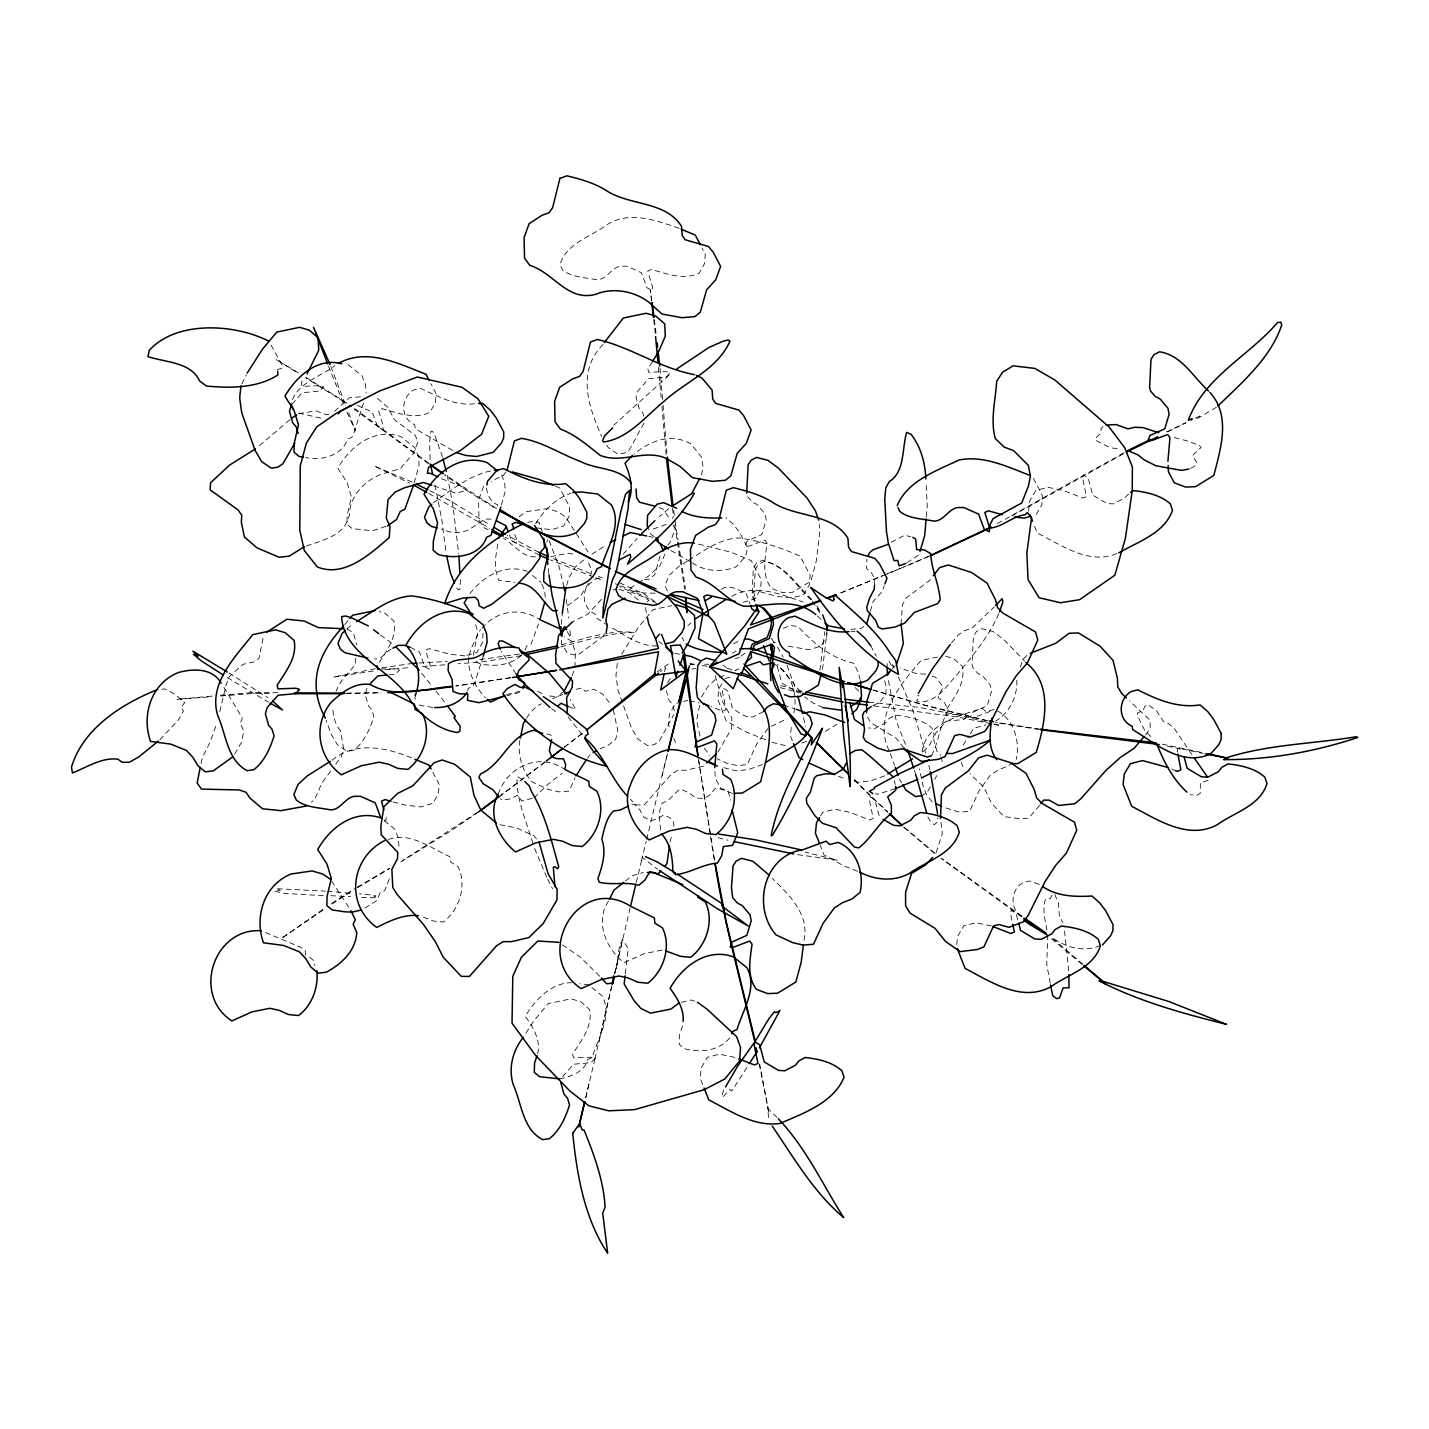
<?xml version="1.0" encoding="UTF-8"?>
<svg xmlns="http://www.w3.org/2000/svg" width="1429" height="1429" viewBox="0 0 1429 1429"><rect width="100%" height="100%" fill="white"/><g stroke="black" fill="none" stroke-linecap="round" stroke-linejoin="round"><path stroke-width="0.75" stroke-dasharray="5 3.75" d="M415.053 699.335L415.16 695.691M473.356 655.25L477.75 631.743L474.678 621.526M468.73 657.036C467.39 671.952 475.357 687.349 485.574 697.852M887.087 668.611L887.23 663.538L888.82 660.698L892.339 667.629L892.536 664.556L894.876 669.165M874.494 585.122L874.78 579.031L871.744 573.315L866.421 568.42L866.939 559.168M1177.246 752.083L1177.764 748.064L1203.057 753.369M483.109 633.226L482.555 642.586L476.982 652.356L466.961 655.357M826.962 632.565L826.748 636.316L821.175 646.087L809.136 649.677L785.271 645.747M901.056 623.991L902.521 604.592L906.254 597.858L929.547 580.549L932.065 577.298M355.785 658.162L355.267 664.699L343.103 678.882A41.423 35.046 -61.2 0 0 336.029 691.386M926.331 516.673L927.242 506.188L926.099 483.145M305.645 955.412L305.109 950.231L300.072 947.034L261.221 930.743M561.204 624.455L562.312 613.398M617.292 663.288L615.97 675.399L618.007 690.225L631.564 728.236L637.995 739.115L647.569 745.634L654.143 744.688L659.198 741.258L673.702 714.679M791.273 727.379L790.362 735.667L792.72 741.615M956.733 944.551L957.662 936.281L963.789 925.849L975.882 922.741L991.19 925.938M1028.612 511.207L1029.755 500.864L1035.882 490.433L1047.993 487.325L1063.301 490.522L1082.878 498.078L1086.433 496.56L1082.771 478.822L1083.271 474.785L1088.166 477.965L1092.721 495.095L1106.886 503.49L1113.262 503.919L1123.926 498.417L1130.482 492.344M625.33 973.685L628.242 948.534L622.633 939.532C616.078 949.749 619.829 962.878 614.327 973.721M574.905 667.361L575.369 652.017L571.761 641.389L564.205 636.602M803.938 940.461C809.957 914.614 788.933 894.768 772.321 878.353M497.667 505.991L497.81 504.937C490.611 501.972 486.717 494.416 486.557 486.896M537.661 1053.798C540.93 1040.187 533.142 1026.915 525.211 1016.358C535.143 1000.086 551.147 982.563 571.618 982.723M497.774 543.967L495.524 558.275L495.649 569.832L498.525 580.353L514.904 582.443M701.568 474.964L702.979 466.426L701.514 457.226L691.154 444.062C671.63 432.523 649.891 440.632 633.994 454.226M519.87 740.258C517.369 754.405 522.228 770.749 531.749 781.699L548.629 789.522L558.882 791.88L569.171 791.077L574.976 777.858M699.692 705.462L696.584 720.18L700.281 737.596M922.098 752.083C925.796 723.02 959.234 716.304 982.277 708.212L985.76 711.535L994.262 709.498C1013.375 716.822 1020.645 741.169 1016.18 759.531M590.588 575.994L591.802 570.403L588.248 562.204L589.23 560.793M664.61 671.737L665.485 667.682L660.269 671.809M201.078 763.55L202.346 757.709L210.42 741.401L216.547 724.021M793.792 712.892C797.989 695.316 791.666 671.612 773.661 663.86M598.805 1042.205L611.987 985.295M594.911 1058.8L611.576 986.903M614.97 972.506L630.832 905.004M614.595 973.989L622.633 939.532M585.676 1097.758L595.071 1058.407L591.267 1057.228L573.422 1057.835L572.672 1054.102C581.139 1040.616 592.981 1026.361 589.57 1009.446L580.746 1001.693L571.011 998.835L548.2 1003.605L533.857 1020.824L525.568 1033.685M585.765 1097.508L589.784 1080.663M219.762 711.553L226.318 684.205L229.39 676.489L242.948 664.36L253.951 661.913L259.006 658.233L263.311 636.816M636.298 882.39L641.8 859.418M641.496 860.705L646.14 841.502M646.658 839.377L660.591 781.752M667.414 753.744L661.359 778.609L667.647 752.922M669.969 842.11L671.773 835.09M819.889 670.29L824.765 631.672M822.515 669.415L826.855 632.779M366.949 688.331L365.235 694.476L368.396 705.837L371.915 709.945L373.916 716.59C370.022 728.897 364.038 742.58 353.588 750.368L347.015 751.315L337.458 744.795L331.01 733.917L326.08 720.162M363.377 403.067L354.356 431.897L351.873 437.274L347.354 439.364C342.281 455.797 320.739 461.156 305.484 457.459M414.124 483.056L419.108 465.193L418.501 456.494L414.785 447.688L401.013 436.649C374.737 427.378 350.016 446.187 337.869 468.248L347.14 482.788L351.445 497.078L347.193 515.137L346.961 524.229L352.141 528.551L372.29 530.784L387.473 525.943M501.4 505.044L505.259 491.147L504.651 482.466L500.954 473.642M483.288 656.018L475.357 680.883L472.874 686.259L468.355 688.349L467.605 690.6M660.055 556.113L654.786 574.708L649.338 579.156L640.746 579.852M870.315 611.237L873.03 601.609L882.175 591.552L884.229 585.836M469.248 655.214L471.356 647.909L480.394 629.564M566.581 585.318L569.171 577.191L575.512 566.795L586.337 557.828M389.277 878.978L384.705 890.66L380.185 892.75L376.47 900.824L363.913 908.737M525.265 650.141L526.604 646.087L531.141 643.997L538.483 623.919M682.544 1025.808L679.418 1035.239L679.186 1044.349L684.366 1048.672C700.585 1053.244 721.52 1050.851 731.184 1035.596M1020.377 667.057L1022.842 659.662L1026.879 655.482M483.627 486.146L478.572 500.15L479.019 520.692L484.306 527.89L490.183 530.766M571.939 675.899L574.672 669.236M292.481 399.531C299.608 382.132 320.668 376.613 334.69 365.788M546.753 542.127L547.771 539.68M664.842 554.238L660.055 565.616L648.373 576.191L637.798 583.461M998.746 613.684C986.707 641.21 966.004 664.021 946.695 686.652C939.228 695.173 929.957 703.104 917.865 701.764L916.686 700.978L919.383 696.191L917.614 695.012M643.961 423.145L629.457 449.724L624.384 453.154L617.828 454.1L608.254 447.581L606.11 443.955M241.858 384.008L246.217 375.005M621.633 654.286L638.763 626.777L653.107 609.558L671.773 605.664M588.516 583.371L580.37 596.268L566.527 606.432M723.61 1090.059L721.681 1096.74L723.056 1096.811L729.844 1089.505L731.773 1091.006L748.207 1065.498M498.274 794.06C507.742 766.212 539.537 751.815 564.973 769.534M608.522 901.181C594.553 921.616 606.2 948.874 624.009 962.717L644.104 953.661L661.913 950.106M934.655 779.43L936.835 775.554M931.476 755.709C939.103 741.365 939.96 724.539 948.07 710.124L944.658 702.836L937.996 697.227L942.818 687.688L941.247 684.33L935.459 677.15L931.494 675.953M717.876 752.208L731.702 728.433L731.844 717.894L722.895 702.371L714.804 674.363M1036.257 514.547L1041.83 504.776L1042.366 495.416L1032.399 476.393M672.327 518.423L673.541 516.369M721.895 683.669L718.841 688.867L717.697 699.228L726.307 721.038L745.759 731.827L765.944 739.847M820.639 815.78L822.675 812.315L834.768 809.189L850.094 812.404L869.654 819.942L873.226 818.424L869.546 800.687L870.065 796.65L874.959 799.829L879.514 816.959M302.287 380.9L301.287 382.597L302.019 386.33L319.882 385.723L323.668 386.902L319.614 391.153L302.18 392.725L291.177 405.175M595.071 1058.407L590.999 1062.658L573.565 1064.23L562.579 1076.68M930.35 786.879L927.135 792.202L922.08 795.631M535.696 523.711C543.699 510.367 556.31 498.274 571.064 493.112M526.694 718.126L529.945 712.821L537.465 705.64L541.395 703.854M701.478 697.03L707.998 686.42L715.518 679.257M1052.155 895.268L1050.029 898.68L1045.528 899.091C1041.884 909.862 1045.51 921.419 1047.386 932.244M963.164 745.152L969.041 735.81M970.22 733.952L973.738 728.343L985.742 724.878M603.109 344.443C576.387 371.397 588.373 406.693 601.823 436.685M379.274 662.324C387.188 650.016 397.191 636.512 393.94 621.097L385.115 613.345L379.274 611.63M652.499 361.626L647.837 368.539L648.587 372.272L666.45 371.665L670.237 372.844L666.182 377.095L648.73 378.667L637.745 391.117L636.048 397.262L639.21 408.623L642.728 412.731L644.229 417.715M667.486 682.651L670.88 677.864M505.884 471.945L503.544 475.232L491.004 481.377M234.678 754.065L241.43 742.383L243.823 731.184L240.251 723.003L242.376 718.18L223.531 686.688M587.498 758.227L589.981 754.816M768.034 728.415L756.852 743.777L747.224 764.694L736.935 765.497L726.682 763.14L717.304 758.799M330.688 771.053L321.864 783.146L314.648 799.525L311.379 802.116M335.726 764.14L341.442 756.548L343.657 748.778L340.477 730.916M1039.544 805.402L1028.737 818.067L1021.306 818.888L1003.819 816.584L991.494 803.062L984.063 787.558L970.112 773.803M1145.558 734.863L1150.291 728.665L1149.988 720.18L1129.553 700.924M1102.956 426.467L1101.009 428.843L1101.027 432.844L1095.4 438.417L1095.989 440.507L1110.262 447.849L1119.461 448.777M344.746 624.634L348.658 619.954M623.151 554.238L637.066 538.429M951.428 642.907L958.752 634.494L964.289 630.832L971.899 628.313L994.352 606.861M990.101 711.41L974.435 717.394L970.541 717.483L972.309 712.446L987.189 705.73L991.565 691.225L990.404 685.188L982.634 675.971L977.704 673.363L973.024 668.004L972.059 664.396L973.417 636.173L976.454 631.564L981.902 628.706L993.28 631.654L1003.765 639.442L1024.575 661.091M667.665 545.092L670.272 542.216L675.095 528.873L671.344 521.728M601.484 599.287L587.551 614.381L572.261 622.008M892.285 668.718L895.179 665.646M469.873 593.624C483.627 576.155 504.633 563.365 527.319 571.314M591.928 581.996C580.067 589.641 582.443 608.915 595.232 614.095L595.804 617.56L607.629 625.223M334.511 411.356L349.283 397.869L361.483 396.69M613.666 425.36L671.505 372.88M668.718 508.688L659.376 516.53M433.291 502.901C451.242 489.951 470.034 474.714 492.398 470.641M346.747 629.171L351.355 624.955M687.867 625.706L690.939 622.901M923.009 751.529L929.439 745.742L934.227 734.81L932.172 728.433C922.705 719.609 908.058 716.447 895.34 715.107L889.124 718.483L885.658 722.86L875.012 728.379L868.636 727.95M603.913 635.601L579.638 653.839L573.654 654.929L567.384 653.16L561.615 643.479L561.079 637.28M289.908 419.733L257.077 447.706M159.816 739.811L178.125 720.287L183.448 710.999L181.126 707.319L184.698 702.675L174.856 694.19L164.907 688.903L157.011 689.743M533.982 797.811L548.414 783.949L562.24 773.16M657.179 671.898L669.094 663.413M863.973 626.277L861.24 628.492L850.487 629.367M1012.911 762.157L1007.999 766.105L998.496 769.802L990.422 775.054L979.24 790.416L969.63 811.333L959.323 812.136L943.444 807.171M482.02 628.26C496.417 610.433 520.924 606.914 539.876 619.704M625.366 881.05L631.886 875.852L643.3 872.476M564.044 691.35L557.096 696.727L549.254 700.281M544.771 762.246L499.328 796.685M564.187 747.296L583.604 732.345L564.348 747.117M545.092 761.871L499.846 796.06M918.347 555.131L907.076 562.776M740.937 656.197L747.278 651.606M891.16 542.198L904.861 535.232L910.845 536.84M521.371 655.232C509.778 665.968 493.13 667.182 478.447 663.217L475.857 661.055M519.191 516.637L526.336 511.636L547.378 508.653L557.935 511.761L565.741 517.119L588.033 551.933M322.918 909.398L281.317 938.514L323.133 910.023M647.212 601.752L648.837 600.627L645.962 598.054L629.76 591.517L630.689 587.837L635.976 584.55M331.671 903.378L355.374 888.32M331.903 903.985L351.927 891.071M478.536 811.94L452.064 830.07L398.316 863.491M477.322 812.529L402.406 860.597M771.249 726.325L785.611 719.466M591.856 554.256L604.735 545.932M687.17 561.293L678.311 566.902L669.094 575.351L664.896 585.479L667.361 591.052L670.397 593.482M688.939 560.186C704.301 550.308 719.948 538.787 738.918 537.911C760.103 540.787 780.645 547.414 800.097 556.149L810.064 575.173L809.528 584.532L803.955 594.303C788.415 601.538 771.535 594.803 756.066 590.552L752.565 592.16L755.137 602.734M332.082 760.228C355.642 740.651 387.152 747.617 412.874 758.46M1216.436 407.229L1194.823 420.055M825.319 731.362L838.037 723.556M357.625 887.659L389.67 868.618M732.345 653.249L736.114 651.017M357.25 887.195L389.242 868.35M1123.998 452.725L997.049 523.746M1123.069 453.993L1011.107 516.423M391.135 649.141C385.312 651.946 382.097 659.894 374.469 658.894M721.574 589.212L725.057 587.319L731.505 587.283L737.007 589.087L746.313 593.91L749.903 603.502M733.595 643.818L740.544 640.049M763.604 711.517L752.94 717.019L746.563 716.59L741.258 714.214L732.398 708.195L727.843 691.064L722.949 687.885L722.449 691.922L726.111 709.659L722.556 711.178L710.945 706.515M1167.779 431.826L1185.748 422.984M1195.734 418.054L1199.735 416.089L1195.805 417.947M872.94 705.64L880.05 702.139L885.891 693.905L886.302 687.027L884.301 679.293M1166.386 431.951L1185.999 422.627M666.253 524.443L651.177 529.712M1190.643 468.265L1193.983 466.747L1197.038 462.996L1192.965 456.298L1193.34 454.565L1201.11 447.491L1199.199 445.348L1186.356 440.668L1170.798 436.685M719.448 677.471L725.325 674.792M929.797 555.792L907.951 565.241M928.225 556.721L884.694 574.976M519.477 692.458L506.956 695.78M885.676 574.422L839.091 593.624L882.711 575.798M887.695 573.601L905.915 566.08M506.741 694.619L520.442 691.082M731.809 596.322C754.601 583.336 780.627 594.214 803.134 602.056M562.812 694.494L557.096 696.727L546.95 695.709M738.972 668.861L735.149 670.344L738.882 671.809M599.948 748.814L607.557 745.849L615.738 739.275L617.739 730.451L613.13 709.123M306.324 546.003C323.686 539.715 345.157 535.768 349.569 514.279A41.423 31.92 -32.2 0 1 382.65 473.839L400.263 468.658L413.16 453.69L417.822 442.401L415.571 435.738L394.547 419.804L387.956 407.426L375.934 397.083M783.199 628.26L790.952 625.455L798.079 626.545C813.369 643.068 830.642 658.233 853.542 663.145L858.168 672.005L860.026 679.239M1116.746 553.595C1089.184 565.366 1061.211 544.824 1037.222 533.035L1034.096 525.104M801.74 743.08L811.958 739.418M762.55 764.515L748.26 769.624L736.096 770.82L722.592 767.337M884.622 775.858L870.332 780.984L858.15 782.181L854.31 781.181M895.322 788.647L877.888 794.202L875.352 793.845M1208.148 780.27L1200.396 782.985L1200.181 793.381L1196.805 795.381L1190.25 794.72M612.88 589.909L616.899 588.534M532.231 798.364L521.799 801.026L517.745 795.292L509.581 799.079L502.186 800.044L500.15 798.686M735.113 658.68L739.347 657.34M642.943 856.828L641.96 857.132L657.608 869.225M743.044 602.341L755.084 598.733L760.657 588.98L761.21 579.602L751.225 560.597L730.951 552.201L693.994 542.984M388.456 839.448C410.052 831.482 431.04 848.308 449.974 856.739L450.51 861.937L458.066 866.724C467.301 885.408 459.263 909.898 443.401 922.044L433.255 921.026L420.215 915.989M724.967 678.453L733.041 676.381M681.615 701.978L675.56 703.55L669.433 713.964L668.29 724.307L669.862 728.272M683.634 701.46L687.671 700.424M1100.348 945.516C1084.272 952.536 1066.373 947.659 1052.601 937.942M576.155 689.314L581.835 687.956L585.301 691.279L593.803 689.242L602.806 694.244L611.362 705.14M277.083 369.897L282.281 367.967L281.727 364.591L270.492 344.121M561.401 644.89L592.178 636.209L607.379 633.529M560.793 646.926C585.033 640.585 609.111 632.815 634.44 632.279L618.221 631.6L609.54 633.136M594.535 579.281L600.966 577.798M703.568 766.14L686.045 770.231L677.864 770.16L671.255 774.322L644.193 804.974L636.03 804.92L630.296 799.258M559.614 1078.877C570.689 1076.698 584.818 1071.839 587.641 1059.532L592.16 1057.424C597.876 1037.972 613.148 1015.823 602.127 995.781L588.355 984.76L579.978 983.741M681.347 1002.265L691.35 999.996L695.387 1001.515M521.263 655.679L481.627 661.966L458.12 663.77M937.638 657.036L921.062 660.502C899.913 685.098 872.083 717.519 889.606 751.654M519.334 654.071L479.608 659.644M375.327 668.772L333.064 677.132L374.737 670.808M550.701 556.667L568.474 553.219L575.047 554.47M527.658 522.371L534.25 521.228L539.322 522.746L542.163 531.32M298.482 413.678L315.916 410.855L325.669 414.535L331.671 414.16M510.296 677.846L455.672 686.17M510.689 677.65L456.298 685.795M381.9 667.825L412.606 663.395M694.208 664.521L690.207 664.003L694.19 663.467M211.742 696.102L176.964 699.37L211.974 696.727M220.441 695.28L253.326 692.476L281.156 692.761M385.187 669.844L410.284 667.522M389.063 674.845L395.369 674.309L399.441 670.058L395.637 668.879L381.311 668.951M691.707 668.986L695.923 668.629M422.466 666.486L445.312 664.753M220.727 696.048L253.683 693.387L272.885 693.476M419.09 663.02L447.188 661.466M851.059 631.475L855.078 631.296M277.351 890.624L280.352 890.303L276.172 888.677L325.276 891.142M345.889 693.654L381.114 692.922M346.943 693.119L379.757 692.583M535.518 556.846C522.174 557.435 513.94 544.288 503.419 538.215M491.094 519.066L484.645 519.102C469.337 529.516 461.371 537.84 441.454 528.98M690.207 664.003L694.333 664.074M704.676 664.217L708.802 664.289M474.571 403.764C454.601 406.229 437.721 395.958 420.394 388.349L413.981 389.849C400.495 397.316 400.013 418.536 414.66 424.663L415.232 428.111L420.001 431.54L456.583 452.689M655.143 593.196L644.55 593.017L627.938 590.356L619.275 586.551M323.329 895.697L284.621 893.393L273.457 890.981M330.796 895.679L350.605 896.715M361.501 897.573L376.988 897.751L374.148 896.519L375.827 896.037L374.63 895.322L359.429 893.822M327.348 891.249L351.016 893.429M925.563 674.131L916.007 673.577L900.02 667.968M802.33 691.94L795.971 691.511L781.806 683.098L777.251 665.968M657.126 645.962C639.049 646.39 624.384 634.798 609.397 626.295M868.939 702.193L919.687 707.48L958.144 714.947L991.922 723.467M631.832 804.223L634.708 804.527L639.924 809.975L643.943 817.299L651.195 820.585L657.126 819.031L663.735 814.887L670.308 817.96L673.613 822.3L673.916 826.837M546.789 734.042L550.094 734.417L551.737 736.114M535.857 527.837L551.505 529.695L563.544 526.086L569.117 516.333L569.653 506.956L559.686 487.932L555.631 486.253M464.961 655.947L449.313 654.089L429.111 648.605L425.61 650.213L430.361 665.896L430.075 669.54L424.949 667.021L419.34 651.946L410.052 647.141M873.726 705.872L957.555 716.983L991.797 723.878M702.211 665.557L708.212 666.325M1040.419 729.254L995.549 722.199M1038.847 729.504L995.959 722.663M432.773 707.391L420.18 705.479L417.607 703.318M797.721 854.649L837.59 860.24L805.099 852.041M674.72 653.267L680.918 654.464M499.989 824.712L516.53 827.945L533.982 835.786L536.518 838.966M987.082 720.52L925.706 705.372L872.994 689.993M993.941 724.307L1000.354 725.61L994.03 724.003M987.475 720.966L924.081 705.176L873.155 690.136M1162.17 744.116L1201.485 752.458M1167.368 746.206L1179.604 748.725L1182.64 751.225M689.582 700.835L699.156 702.836M734.828 1057.389L719.519 1054.191L707.426 1057.299L701.3 1067.731L700.156 1078.073L703.282 1086.004M648.73 536.429L652.785 537.286M320.775 418.143L297.821 412.802M727.039 668.468L733.131 669.879M773.303 642.336L775.197 642.818M392.939 801.955L405.264 805.063L420.912 806.921L432.933 803.312L438.507 793.559L439.06 784.182L432.076 770.874M384.115 820.032L386.009 820.514L386.294 816.852M718.198 837.698L728.022 840.234M771.999 742.258L785.486 745.742M780.716 685.581L801.598 691.029M780.127 687.617L800.669 693.047M615.184 583.8L619.007 584.872M945.802 656.304L953.607 658.59L962.431 666.343C965.843 683.258 954 697.531 945.534 710.999L946.266 714.75L964.128 714.125L967.915 715.304L963.861 719.555L946.427 721.145L935.423 733.577L933.726 739.74L936.888 751.082L940.407 755.209M357.411 405.407L372.219 412.016L377.81 427.075L382.936 429.611L383.222 425.949L378.471 410.266L381.972 408.676C397.441 412.91 414.321 419.644 429.861 412.409L435.434 402.656L435.988 393.297L430.986 383.776M783.539 705.122L794.06 708.552M433.88 485.896L456.19 493.291L466.372 490.254L496.024 508.706M618.989 589.248L629.403 592.821L638.781 600.484M659.073 507.634L662.877 508.974L670.397 519.924M1039.169 884.426L1029.666 880.978L1023.253 882.461C1009.767 889.928 1009.285 911.148 1023.932 917.275M590.373 573.476L550.487 557.524M598.376 576.476L602.377 577.977M593.785 577.012L550.433 559.918M595.786 577.763L601.788 580.013M732.416 793.417L721.181 789.165L715.304 778.251L714.857 769.784M838.609 776.286L844.664 778.698M857.596 871.297L843.467 865.688L824.015 854.899L820.103 844.986M679.061 228.336C656.411 220.423 630.368 210.652 607.754 224.228C591.41 236.66 566.545 242.912 560.079 264.365L562.526 269.956C571.832 277.512 585.193 277.369 596.59 279.745C606.736 279.959 610.576 268.152 620.24 266.223L626.688 266.187L641.478 272.796L647.087 287.854L652.196 290.391L652.481 286.729L647.73 271.046L651.249 269.456C666.7 273.689 683.58 280.423 699.12 273.189L704.693 263.436L705.247 254.058L702.246 248.36M412.159 482.162L374.112 465.943L409.623 483.145M1171.673 768.981L1175.513 770.678M619.597 582.853L644.283 594L654.5 601.43M620.9 585.747L643.693 596.036L657.822 604.145M537.59 691.457L545.074 694.851M822.925 707.641L812.744 702.764L804.652 696.78M429.861 490.754L449.474 500.418L490.486 525.229M441.49 478.769L460.263 485.735L466.372 490.254L444.58 474.964M539.233 555.077L505.098 537.233M538.554 552.148L507.259 535.375M690.314 561.74L670.255 550.111M692.208 562.794C705.176 571.707 721.931 572.582 736.346 566.688L744.509 557.506L746.831 552.434L746.92 546.289L739.454 532.231L733.541 524.461L725.825 517.691M428.664 493.469L489.718 528.319M568.492 706.64L575.583 709.284L570.278 699.531M522.192 779.412L517.173 776.465C515.851 799.99 527.23 822.818 533.428 845.253M298.339 372.808L276.136 359.465L298.465 373.433M305.735 377.256L348.855 404.246M228.944 673.005L267.652 697.548M227.318 677.614L268.42 702.157M344.103 401.817L305.913 378.096M496.524 508.67L445.276 474.928M347.176 628.921L353.535 633.136L356.821 645.104M1021.521 915.935L942.14 858.775M562.579 944.873L580.906 957.609L599.823 976.4M428.236 463.478L354.267 409.319M1021.36 916.739L940.854 858.24M429.039 463.443L350.534 405.497M551.487 708.516L557.667 713.107M380.525 634.976L392.707 644.015M722.913 665.003L726.414 667.593M348.069 364.591L361.841 375.631L365.538 384.437L366.146 393.136M532.481 575.458L541.091 582.353M384.33 820.746L394.654 829.016L398.369 837.823L398.977 846.522M659.001 641.532L662.413 644.354M1082.182 964.414L1050.297 937.62M935.209 853.488L903.342 826.426M309.646 957.234L313.201 960.199L315.005 965.522M1052.744 938.478L1082.646 964.075M654.071 536.697L650.713 533.839L647.194 526.068M817.388 616.006L822.104 620.24M456.744 588.23L458.673 589.998L459.906 589.284L460.513 578.745M873.137 798.204L887.445 811.565M871.904 797.328L887.748 812.226M903.592 827.141L935.584 854.328L942.318 833.625L940.514 818.513M854.185 779.609L869.993 795.096M1150.845 736.471L1144.736 730.469L1137.234 715.34L1137.52 712.946L1143.289 710.535L1144.593 706.569L1147.809 704.658L1156.543 710.695L1163.385 721.502L1168.297 723.431L1174.174 728.379L1194.358 758.12M854.435 780.073L870.315 795.757M855.239 687.635L859.49 691.993M811.833 599.501C796.864 585.944 785.557 564.544 763.926 561.579L758.477 564.419L755.441 569.046L753.815 591.052L755.048 600.877M811.047 599.787C795.596 585.836 784.057 563.705 761.836 560.49L756.388 563.33L753.351 567.938L751.993 596.179L755.298 602.466M777.054 1117.407L767.605 1108.315L768.838 1119.657M582.085 734.631L567.527 716.072M747.689 496.72L752.368 502.061L757.316 504.687L765.087 513.904L766.248 519.924L761.853 534.428L746.974 541.144L745.206 546.182L749.1 546.092L764.783 540.108L767.069 543.234C765.14 558.31 761.407 575.387 771.464 588.409L782.699 592.678L792.648 592.267L810.922 581.067L816.209 561.275L819.531 535.178L819.478 524.211M800.419 691.868L777.733 664.431M421.769 673.398L432.183 686.313M903.968 748.028L896.054 738.132L871.19 722.967L866.653 715.679L866.653 711.821M932.19 801.955L926.599 794.81L923.152 786.397L919.436 768.998M704.193 748.171L709.802 755.316M436.041 691.154L446.205 704.193M516.083 673.916L501.061 651.106M771.285 638.299L776.358 645.408M331.689 881.086L349.766 908.898M816.799 605.896L821.532 613.13M812.351 601.18L819.442 612.041M777.412 647.015L783.163 657.09M927.85 817.066L931.619 823.122L934.423 824.622L937.853 821.514L937.746 817.781M899.502 779.162L901.645 782.788M870.725 645.729L876.334 656.268M817.317 607.932L820.317 613.63M547.682 879.21L552.487 888.713M1054.834 894.5L1058.496 903.253L1059.371 916.007L1062.89 922.634M546.753 877.192L534.089 847.236M898.377 677.007L913.042 710.749L925.724 753.029M905.486 744.384L896.34 721.377L887.748 677.078M682.133 637.245L683.759 640.978M514.726 534.517L516.905 539.626L516.619 543.288L511.493 540.751L509.492 535.286M787.075 665.432L796.828 691.975M541.841 584.104L544.806 591.159L545.253 597.679M346.89 412.106L355.482 430.843L347.711 410.319M549.218 540.823L559.168 566.92L563.866 586.73M330.903 366.503L345.407 404.496M673.773 738.204L676.899 746.134M328.438 365.842L343.8 404.371M567.349 631.672L570.421 637.656L569.975 628.456M890.321 753.619L894.554 765.408M961.324 762.407L962.717 766.498M914.381 770.285L915.685 774.464M940.907 756.87L942.408 761.853M674.47 710.91L672.47 704.265L668.951 700.156L666.307 690.689M1017.68 919.597L1016.073 913.381L1011.178 910.202L1010.66 914.238L1012.839 924.313M442.508 457.048L434.952 435.47L432.719 431.54L430.951 431.129L429.593 442.472L430.254 463.585M803.491 717.751L805.634 726.379M928.779 765.462L929.797 769.588M894.34 780.752L895.233 784.521M1050.279 983.241L1046.707 964.307L1047.779 936.174M434.97 484.878L441.793 519.674L445.973 551.451M447.295 475.464L453.154 507.17L458.709 553.934M759.263 1064.355L769.052 1113.387L759.674 1063.98M645.444 607.611L647.069 615.756M714.679 860.419L698.763 761.05M660.734 830.017C659.537 821.3 658.001 811.279 662.181 803.259L668.486 800.115L678.293 790.291L681.365 789.522L688.867 792.702L695.852 798.043L704.604 798.436L710.052 794.828L715.179 788.576L723.145 789.04L728.236 791.845L730.862 800.186M698.424 758.888L710.767 838.001A173.856 17.72 81.6 0 0 714.554 861.58M566.241 599.394L568.885 618.257M675.077 520.817L678.043 540.198M678.364 542.341L685.456 588.962M674.81 524.997L684.598 588.927M1068.678 970.738L1064.051 926.278M673.648 510.385L674.506 516.637M672.47 508.242L673.613 516.583M651.731 300.519L650.302 289.908L651.517 300.501M654.286 319.614L656.447 336.565M653.696 319.56L655.393 334.368M659.984 368.235L662.895 402.853M548.272 568.563L548.968 574.94M658.412 367.11L661.145 397.619M661.913 406.318L666.271 456.351M663.074 405.014L666.914 452.761M340.477 730.916A41.423 35.046 -61.2 0 1 332.921 706.355M1016.823 680.24A41.423 35.707 -79.5 0 1 995.513 721.091"/><path stroke-width="1.5" d="M770.785 645.068L770.767 649.141L772.821 652.946M878.174 661.841L878.103 665.932L875.781 671.005L867.617 680.186C838.841 693.315 812.851 669.897 789.701 655.929L789.13 652.481C774.482 646.355 774.965 625.134 788.451 617.667L794.863 616.167C812.19 623.776 829.052 634.029 849.04 631.582M669.469 845.736L666.968 863.652L664.556 866.706M415.16 695.691C421.93 678.418 418.643 659.198 405.907 645.176C418.054 623.115 442.776 604.306 469.069 613.577L482.841 624.598L486.539 633.422L487.146 642.121L483.288 656.018M551.63 739.525L549.343 750.6L551.826 756.816L556.613 758.638L563.49 758.835L565.67 764.533L564.973 769.534L588.766 781.234L589.302 786.432L596.875 791.219C606.092 809.921 598.054 834.411 582.192 846.54L572.047 845.521L562.704 841.27L553.452 839.323L535.643 842.896L515.565 851.934C499.185 838.894 486.735 813.976 498.274 794.06M874.494 585.122L874.298 589.177L869.6 598.108L866.742 607.289L867.367 610.701L875.691 620.4L878.317 627.17L882.104 628.974L895.018 627.063L904.593 623.187L914.31 612.452L937.549 603.663L940.175 600.019C939.121 584.193 931.422 569.742 930.708 553.63L924.509 549.951L916.632 549.593L915.685 539.072L912.845 537.375M773.964 662.842L773.786 666.289L771.356 670.058L786.772 710.499L800.919 733.845L805.581 735.488L806.242 731.934M827.069 630.689L827.302 626.956L825.301 623.151M926.153 518.781L924.688 535.536L920.026 551.451M752.565 650.356L754.333 645.319L769.213 638.602L773.589 624.098L772.428 618.06L764.658 608.843L757.638 605.146M772.339 646.319L770.07 665.753L770.838 680.579M560.972 626.67L560.9 635.226M562.312 613.398L565.938 587.337M697.924 895.483L697.745 897.198L705.319 901.985C714.536 920.687 706.515 945.176 690.654 957.323L680.508 956.305L665.61 950.874M240.983 385.812L239.679 397.923L241.715 412.749L255.255 450.76L261.686 461.638L271.26 468.158L277.833 467.212L282.888 463.782L294.767 443.24M898.019 507.581L899.663 511.296C908.951 518.852 922.33 518.709 933.726 521.085C943.854 521.299 947.713 509.51 957.359 507.563L963.807 507.527L978.615 514.136L984.206 529.212L989.332 531.731L989.975 524.765L993.101 518.602L1021.735 502.99L1028.523 485.699L1030.416 475.911L1028.308 465.336L1013.59 450.617L1004.194 447.081L995.316 438.578C990.101 419.912 995.602 400.191 996.692 381.257L1002.586 372.237L1013.072 365.824L1034.828 368.414L1054.781 379.935L1109.1 426.967L1124.73 447.777L1132.393 467.033L1132.232 490.665L1125.391 538.358L1114.852 575.208L1079.627 599.662L1060.55 602.752L1039.097 597.751L1028.04 579.549L1026.862 553.077L1031.559 517.602L1027.219 512.529L1025.361 514.708C1012.196 516.173 1002.533 527.247 989.618 528.087L930.208 555.863M625.098 975.739L624.169 983.956L634.154 1000.764L640.942 1008.517L650.659 1013.143L671.041 1009.017L679.347 1002.711M803.384 944.801L801.187 962.199L795.882 981.991L777.608 993.191L767.659 993.602L756.423 989.332C746.385 976.311 750.1 959.234 752.047 944.158L749.743 941.032L734.077 947.016L730.183 947.105L731.952 942.068L746.831 935.352L751.207 920.848L750.046 914.828L742.276 905.611L737.346 902.985L732.666 897.644L731.434 887.82L733.059 865.795L736.096 861.187L741.544 858.329L752.922 861.276L769.356 875.262M683.098 1021.503C684.33 1009.356 677.096 997.835 670.094 988.368C682.24 966.29 706.962 947.498 733.238 956.769L747.01 967.79C758.031 987.832 742.758 1009.981 737.06 1029.452L732.523 1031.542L731.773 1033.792M606.218 632.511L607.271 625.706L605.878 620.597L607.897 609.093L612.041 604.217L625.152 598.126M991.905 718.287C989.958 732.166 987.546 747.849 996.781 759.71M486.878 485.02L487.521 481.269L497.113 470.123L503.544 468.623C522.853 478.393 543.359 487.182 565.759 483.663L573.493 490.433L579.388 498.203L586.872 512.261L586.783 518.388L584.443 523.461L576.28 532.66C548.182 545.646 522.71 523.068 499.971 509.546M757.031 611.505L757.316 607.843L744.527 626.045L709.677 666.664L733.256 688.671L738.972 674.613M520.317 738.15L523.425 723.431L525.604 719.894M664.163 673.773L660.645 690.028L688.135 669.504L689.51 665.843M200.221 767.427L197.184 783.003L201.435 789.112L239.286 789.969L245.984 792.255L250.236 798.364L262.632 808.796L280.888 810.672L306.467 806.01M714.911 863.705A173.856 17.72 81.6 0 0 731.898 947.231L754.816 1041.652L754.298 1045.689L757.977 1063.426L754.405 1064.944L738.829 1058.835M612.487 983.152L613.97 976.775M612.076 984.742L613.595 978.293M584.675 1101.92L578.745 1126.981L584.765 1101.705M678.15 660.984L686.242 671.094L678.864 701.728L685.259 680.365L667.932 751.583M630.564 906.218C578.084 872.905 531.302 955.465 581.139 988.618L601.216 979.579L619.043 976.007L628.278 977.954L637.638 982.205L647.784 983.223C663.645 971.095 671.666 946.605 662.449 927.903L654.875 923.116L654.357 917.918L630.564 906.218L635.816 884.283M668.183 750.779L688.707 669.469M507.045 470.302L514.404 440.9L521.424 438.328C542.895 441.847 560.775 454.226 580.871 461.638C596.804 469.909 620.186 467.444 631.332 483.377M613.773 975.811L613.327 983.009L606.718 983.777L601.305 978.061M821.443 673.363L818.263 685.241L799.99 696.441L790.041 696.834L784.432 694.708M291.177 405.175L289.48 411.32L292.641 422.68L296.16 426.789L298.161 433.434M497.506 470.891L487.182 462.621C460.888 453.35 436.167 472.159 424.02 494.22L433.291 508.742L437.596 523.05L433.362 541.091L433.13 550.201L438.292 554.523C455.083 559.436 480.287 556.328 486.467 537.393L490.987 535.303L500.847 507.045M544.86 601.841L539.876 619.704L558.632 628.224M534.553 525.568L543.824 540.091L548.129 554.398L543.877 572.44L543.645 581.549L548.825 585.872C565.598 590.784 590.82 587.676 596.983 568.742L601.52 566.652C607.218 547.2 622.49 525.032 611.469 505.009L597.697 493.97L580.978 491.951L572.779 492.541M866.688 624.062L869.761 613.166M522.978 688.707L524.693 683.187L519.495 680.222L516.905 676.774L518.673 670.719L529.105 659.966L528.873 657.929L521.013 652.053L518.995 647.998C506.527 645.658 492.558 648.248 481.359 654.339C471.999 661.716 457.923 656.893 448.456 663.717L448.099 670.54L452.011 679.454L453.029 691.511L459.298 693.744L467.819 694.03L467.533 700.317L478.84 702.693L504.759 696.173M896.626 664.128L903.36 643.443L901.056 623.991M537.036 1055.674L534.535 1063.23L534.303 1072.339L539.465 1076.662L559.614 1078.877M677.864 671.112L675.828 676.935L670.523 645.694L680.311 644.926L684.437 653.285L697.924 755.673L683.276 655.625L679.882 665.307M884.926 583.943L886.98 578.227L879.496 563.901L874.78 558.328L851.505 551.594L848.558 547.2L847.933 538.304C832.25 513.065 797.4 517.637 773.982 503.24C761.693 495.059 747.528 491.147 733.327 487.682L726.307 490.236L718.948 519.656L715.447 524.586L708.409 527.14L695.53 535.482L690.475 549.504L690.904 570.028L696.209 577.245C714.661 582.568 725.825 600.359 743.616 606.235C768.034 606.611 794.792 596.697 815.816 614.613M628.171 501.829C634.208 489.575 630.171 475.214 625.009 463.318L632.44 455.333M868.189 556.006L869.439 552.844L873.012 549.754L888.106 544.378M897.198 505.705C907.076 481.091 936.424 470.748 959.002 460.031C983.545 454.94 1007.856 467.033 1030.363 475.553M999.532 611.844L1002.926 601.77L1002.14 598.626L995.656 605.485M861.562 698.37L856.775 709.302L851.952 713.643M918.418 693.279L932.101 669.29L950.178 644.586M609.433 899.341L613.934 890.16L623.741 882.354M575.923 775.947L586.247 759.924M846.397 762.925L843.306 769.106L834.911 773.982L825.39 773.839L816.602 775.768L814.173 778.216L810.475 791.97L806.349 798.275L806.76 803.152L814.709 815.512L822.568 823.354L836.019 827.713L854.596 847.111L858.829 847.879C871.315 838.091 878.478 823.175 891.446 813.494L891.339 805.152L887.713 796.793L895.733 790.237L895.679 786.397M564.044 691.35L571.261 677.578M691.904 493.201L699.638 478.608M819.621 817.513L816.548 822.729L815.405 833.071L819.317 843.003M467.015 692.404C460.549 702.836 446.723 708.284 434.666 707.462M725.485 1086.969L737.864 1065.802L755.209 1041.277L769.016 1018.555L774.393 1011.768L776.072 1012.589L780.002 1010.41L759.424 1047.85M498.739 537.822L506.348 526.819M307.039 373.862L318.721 350.284L318.185 337.923L309.361 330.188L299.608 327.33L276.815 332.082L262.454 349.301L247.074 373.201M652.499 361.626L659.091 350.659L665.289 336.226L664.735 323.865L655.929 316.131L646.176 313.273L623.366 318.024L604.288 342.603M682.24 653.16L688.832 642.193L695.03 627.76L694.476 615.399L685.67 607.664L675.917 604.806M467.587 597.34L464.175 602.913L473.446 617.453M749.332 1063.694L757.174 1051.351M1191.322 420.072L1192.197 418.715L1188.303 420.251C1204.433 376.684 1248.857 356.143 1277.562 322.525L1280.938 322.257L1281.706 325.08C1270.81 357.714 1242.265 382.4 1217.99 405.907M523.21 1037.365C512.761 1050.69 508.26 1067.731 513.1 1084.254C521.674 1103.117 522.46 1129.106 542.645 1139.663L549.218 1138.717C559.668 1130.928 565.652 1117.246 569.546 1104.939L567.545 1098.294L564.026 1094.185L560.865 1082.843M887.534 674.81L889.695 671.826M1040.901 803.634L1043.617 800.097L1049.208 800.169L1058.728 805.492L1074.822 803.705L1080.842 798.775L1105.885 770.463L1120.318 757.513L1134.251 748.171L1144.147 736.524M338.369 413.874L340.531 411.105L350.962 405.443M933.333 575.691L939.657 567.581L948.302 564.991L971.613 572.511L987.046 583.103L995.334 599.466L997.603 607.611L1002.872 613.095L1035.543 631.993L1037.793 640.138L1027.344 663.002L1016.483 675.488L1006.016 691.6L989.19 725.2L984.706 731.469L970.077 737.15L959.931 734.345L954.679 735.631L944.962 756.709L938.192 759.335L921.294 761.407L906.611 751.332L903.968 748.028M763.604 711.517L767.051 707.141L773.268 703.765L783.539 705.122M800.919 850.487L826.105 841.145L829.588 844.468L838.091 842.449C857.204 849.773 864.474 874.119 860.026 892.482L851.827 899.055L842.324 902.753L834.268 908.004L823.068 923.366L813.458 944.283L803.152 945.087L792.899 942.729L776.018 934.905C752.315 907.754 762.997 857.096 801.383 849.916L755.262 839.823L718.68 834.036M343.442 626.206C317.756 654.018 306.878 683.562 325.365 718.198M349.962 618.382L352.57 615.256L375.38 610.487M686.242 671.094L654.232 675.345L658.537 651.767L559.775 669.826L658.465 648.534L655.572 638.692L659.573 634.137M1102.42 944.998L1110.583 935.799L1112.905 930.726L1112.995 924.599L1105.528 910.541L1099.615 902.771L1091.899 896.001C1075.144 896.983 1056.942 896.465 1042.688 886.552M662.449 550.826L666.361 546.521M890.839 670.255L886.498 674.845L872.601 683.258L866.617 702.139L866.653 711.821M932.69 857.382L925.456 865.027L911.559 873.441L905.575 892.339L905.611 905.879L910.148 913.149L935.013 928.332L945.569 941.532L960.252 951.607L977.15 949.535L983.902 946.909L993.637 925.831L998.889 924.527L1009.017 927.35L1023.646 921.651L1028.148 915.4L1044.956 881.782L1055.442 865.688L1066.302 853.202L1076.751 830.338L1074.483 822.193L1041.812 803.294L1036.561 797.811L1034.292 789.648L1026.004 773.303L1010.571 762.711L987.26 755.173L978.615 757.781L968.505 770.749L945.212 788.058L941.461 794.792L940.514 818.513M639.888 535.482L654.875 520.71M370.325 683.544L377.935 675.881L387.205 675.024M572.261 622.008L558.65 635.28L555.559 654.929L555.988 663.36L572.547 681.008L572.189 687.331L566.598 697.816L567.438 714.107M706.748 763.05L716.286 753.762M612.702 427.86L604.789 435.684L602.609 440.507L603.52 442.025C628.742 438.453 645.694 416.125 664.503 400.924C686.277 381.043 717.537 369.575 730.023 341.049L727.879 339.977L723.074 341.263L709.088 347.372L676.721 368.986M431.754 504.312L428.682 507.134L424.484 517.262L426.949 522.835L431.504 526.479L437.47 527.98M345.211 630.582L342.138 633.386L337.941 643.514L340.406 649.105L344.943 652.731L367.914 658.09M266.991 632.065L286.854 619.239L304.234 621.026L318.167 627.563L343.156 628.724M660.93 871.279L658.09 873.762L649.748 871.815L645.104 879.853L638.924 885.212C625.723 881.479 612.148 885.516 599.215 882.193L597.965 878.496C602.52 865.474 606.414 852.524 601.841 839.145C604.163 829.409 606.146 818.174 613.505 810.957L619.99 810.118L628.421 805.974M745.509 662.645L751.529 657.429L750.707 651.338M158.297 741.115L138.97 756.798L129.342 762.264L122.108 762.229L117.964 759.21C101.977 757.102 86.955 767.248 72.468 772.946L71.45 767.248C82.936 728.486 121.59 704.104 157.011 689.743M295.535 693.672L299.59 689.421L295.803 688.242L277.94 688.849L277.19 685.116C285.675 671.63 297.5 657.376 294.088 640.46L285.282 632.708L275.529 629.85L252.719 634.619C234.856 657.447 208.348 683.526 217.637 715.268C226.193 734.131 226.997 760.103 247.181 770.678L253.755 769.731C264.186 761.943 270.188 748.26 274.082 735.953L272.082 729.308L268.563 725.2L265.401 713.839L267.098 707.694L278.083 695.244L295.535 693.672L343.692 693.69M557.757 706.015L561.043 703.282L568.492 706.64M655.482 673.291L586.194 730.362L658.519 673.184M232.48 757.084L213.35 770.82L205.276 771.856L197.845 765.622L192.593 756.959L186.324 750.386L170.658 744.098L150.527 741.437C141.257 715.34 151.063 683.598 178.125 672.63C192.808 668.415 212.76 667.825 221.138 683.205M384.651 840.574C350.337 858.025 344.996 904.95 376.774 927.439C389.528 920.955 403.853 914.042 418.358 915.614M871.172 706.515L863.795 712.356L862.509 715.643L864.545 729.469L863.205 736.953L865.527 741.044L877.781 748.135L888.159 751.297L902.36 748.778L927.242 757.031L931.476 755.709M546.521 760.889L562.419 748.653M550.344 757.852L562.597 748.457M495.881 799.258L478.536 811.94M539.072 842.145L548.164 873.833L557.114 889.356L556.953 899.877L543.145 923.652L528.837 937.585L511.314 941.675L503.133 941.622L496.524 945.784L469.462 976.418L461.299 976.364L443.312 957.305L435.005 941.122L423.252 924.206L397.244 894.554L392.796 887.516L391.868 869.261L397.458 858.775L397.816 852.47L381.257 834.804L380.828 826.373L383.919 806.724L397.53 793.47L412.82 785.825L434.13 762.747L442.168 759.978L454.672 764.283L470.32 777.037L473.964 795.328L480.841 810.136L498.114 797.346M255.398 448.902L229.569 465.104L210.563 482.788L210.117 489.861L238.107 509.939L241.769 515.19L241.34 522.299L244.413 537.018L257.041 547.879L279.084 557.239L289.122 556.203L304.341 546.735M387.473 525.943L396.583 519.495L400.299 511.421L404.836 509.331L413.57 485.038L426.771 492.416M291.552 418.304L296.75 414.821M593.196 752.708L596.429 750.6M356.678 621.579C373.951 611.005 390.778 596.983 411.963 595.947C433.13 598.822 453.672 605.449 473.142 614.202M330.313 761.335L307.306 775.911L298.089 784.36L293.892 794.488L296.339 800.079C305.645 807.635 319.006 807.492 330.403 809.868C340.549 810.064 344.389 798.275 354.053 796.346L360.501 796.292L375.291 802.919L380.9 817.977C354.606 808.707 329.885 827.516 317.738 849.576L327.009 864.116L331.314 878.406L327.08 896.465L326.83 905.557L332.01 909.88L344.603 911.791L352.159 912.113L360.465 910.184M695.548 618.686L726.003 599.466M912.524 758.888L887.856 773.929M765.801 762.568C782.056 750.904 805.992 744.616 812.154 723.467L810.1 717.09L805.849 712.732L796.167 709.231M739.9 648.784L752.726 648.534L844.593 681.704L750.689 651.642L741.062 674.881L709.677 666.664L717.233 662.199M705.319 600.591L711.392 597.143M849.612 753.726L855.399 750.457L861.723 749.689C872.762 757.924 882.675 768.07 893.447 777.001M1130.482 492.344L1133.59 490.647C1146.326 491.987 1160.955 495.166 1170.422 503.99L1172.477 510.367C1164.51 533.213 1138.163 541.609 1118.782 552.88M392.886 648.194L398.102 645.372L404.55 645.336L410.052 647.141M905.7 563.49L899.127 565.83L897.716 560.418L894.072 560.668L888.302 542.966L886.48 531.624L884.747 498.971L885.784 487.825L889.392 481.448C905.093 471.909 901.895 448.259 906.647 432.398L911.041 434.309C920.99 447.009 925.152 463.05 925.885 478.947M379.221 668.772L377.792 669.486L377.042 665.753M523.478 523.728C489.54 539.733 456.101 566.509 444.776 603.627L462.996 598.019L475.25 597.251L478.233 600.448L479.269 605.825L483.538 608.272L491.826 604.217L516.78 584.89L532.32 568.724L539.858 558.167L540.233 552.541L544.538 547.557L543.752 538.429M1157.794 436.756L1126.909 451.832M991.208 526.944L931.779 554.934M1188.964 469.034L1181.533 470.409L1155.811 465.729L1144.147 459.87L1138.198 455.011L1127.803 450.564L1150.702 439.417M610.254 542.359L615.756 539.68M623.08 536.107L630.403 532.517L646.694 535.982M921.884 777.715C944.944 766.015 970.916 757.495 990.422 740.079L952.607 753.565L946.891 753.458M929.314 759.692L901.377 772.696L874.441 787.308L874.423 788.576L869.404 791.309L872.815 793.506M709.677 666.664L739.025 653.803L748.492 628.796L820.71 600.823M895.322 788.647L917.793 779.394M504.848 695.405L490.469 702.103L487.2 699.281M850.344 706.64L858.579 701.603L861.508 696.245L860.508 681.061M338.477 363.448C366.824 347.39 398.78 363.752 426.003 374.273L429.004 379.971M564.723 693.762L570.439 691.529M744.688 666.628L759.889 661.573L763.354 664.896L771.856 662.86M826.909 598.429L836.197 594.821L826.23 598.322M1030.238 653.339L1055.835 643.246L1069.142 633.243L1078.466 632.94L1100.098 646.194L1113.048 660.394L1117.424 678.364L1117.728 686.849L1121.711 693.512L1126.409 697.959M820.246 600.43L750.457 624.991L759.067 611.934L755.852 604.449M618.953 559.989L630.1 554.273L630.743 557.042L627.51 564.116C652.16 543.324 678.721 521.567 694.333 493.219L692.368 493.291L672.184 506.17L666.45 458.53C644.711 448.456 621.722 464.318 600.144 455.333C587.569 445.491 575.512 434.738 560.364 429.022L555.059 421.823L554.631 401.281L559.686 387.277L572.582 378.935L579.602 376.363L583.103 371.433L590.463 342.031L597.483 339.459C631.207 347.247 659.966 368.289 694.458 374.63M1030.238 516.351L1024.218 518.138L1014.447 516.976M803.687 713.339L809.743 711.785L825.051 714.982L844.628 722.538M665.414 643.89L673.702 641.817L681.865 632.618L684.205 627.545L684.295 621.419L676.81 607.361L666.271 595.536M557.185 645.89L521.424 653.642M558.685 647.426L527.14 654.393L520.156 650.409M512.493 677.489L556.56 670.344L517.227 676.596M494.434 470.32L498.507 469.694M922.08 795.631L915.507 796.578L905.932 790.058L902.717 784.61M451.368 686.76L429.79 689.725L387.723 692.779M451.975 686.384C424.949 688.278 395.708 699.174 370.593 684.616C354.785 681.937 342.085 692.279 331.189 702.246C312.397 725.271 318.203 757.531 341.281 774.804L361.358 765.748L379.167 762.193L388.402 764.14L397.762 768.391L407.908 769.409C423.77 757.263 431.808 732.773 422.573 714.071L415.017 709.284L414.481 704.104L390.689 692.404M557.185 610.451L553.148 610.951C541.269 601.538 536.411 584.568 518.638 583.086M1105.992 425.074L1116.138 424.574L1127.999 428.879L1134.304 427.325L1142.861 427.557L1158.812 432.755M754.369 649.159L750.475 649.266L752.243 644.211L767.123 637.495L770.57 628.331L771.499 623.008L770.338 616.971L762.568 607.754M754.28 650.463L772.124 644.283L774.429 647.408C772.482 662.467 768.766 679.561 778.805 692.583M722.538 652.356C710.284 652.231 696.673 650.052 686.099 644.05M412.606 663.395L416.929 663.145M478.608 403.567L482.627 403.389L490.361 410.159L496.256 417.911L503.74 431.969L503.633 438.114L501.311 443.186L493.148 452.368L476.572 456.512L465.961 455.494L456.583 452.689M721.788 517.887C708.32 518.405 694.083 517.745 681.901 511.421M1012 763.818L1017.966 763.568L1036.239 752.368C1045.224 722.895 1053.584 684.866 1025.879 662.484M734.399 793.345L742.365 793.024L760.639 781.824C765.98 759.299 774.822 733.899 765.087 711.517C758.156 698.495 747.045 688.778 737.078 678.186M344.764 693.154L294.32 692.94M744.438 639.085L748.742 639.067L757.959 642.782M647.319 872.494L653.321 872.53L682.794 884.569M261.221 930.743C213.778 927.457 191.45 994.888 231.909 1020.913L251.986 1011.875L269.795 1008.302L279.03 1010.267L288.39 1014.519L298.536 1015.537C311.861 1005.748 318.738 987.225 316.791 970.827M558.918 942.318L537.858 941.014L521.389 957.251L512.797 976.329L512.029 1023.164L535.553 1055.424L569.939 1091.077L588.891 1105.814L608.808 1110.815L634.637 1109.619L704.015 1089.773L724.86 1078.949L739.561 1060.943L740.508 1047.528L736.667 1036.668L706.587 1008.767L697.406 1002.283M645.515 856.685L657.072 861.848L675.631 873.048M868.939 702.193L845.021 699.245M1156.061 742.848L1040.419 729.254M735.221 601.413L707.212 595L703.693 596.59L708.445 612.273L708.159 615.935L706.265 615.452L615.202 571.189L656.072 588.998M341.799 363.841C317.524 356.911 296.232 376.756 284.925 396.19L294.178 410.73L298.482 425.02L294.249 443.079L294.017 452.171L299.179 456.494L303.377 457.137M699.245 600.591L671.916 594.696M845.343 702.336L867.189 705.051M822.925 707.641L841.467 710.231M542.77 733.47L534.071 730.255C509.028 735.238 502.704 764.051 480.483 774.036L478.894 777.519L483.234 783.753L493.005 789.826L498.953 797.203M1040.991 729.808L1159.205 744.527M693.994 542.984C679.811 541.216 665.843 548.057 654.232 555.649C640.764 565.723 620.49 571.689 616.042 589.909L618.489 595.5C627.778 603.056 641.157 602.913 652.553 605.289C662.699 605.485 666.539 593.696 676.203 591.767L682.651 591.731L697.441 598.34L703.032 613.398L698.424 638.638L726.843 654.232L714.286 622.437L707.284 614.363M840.323 698.781L805.76 692.118M844.343 628.814L828.373 625.866L825.23 623.062M843.164 702.068L802.598 693.583M793.738 853.935L734.131 841.592M682.991 654.875L691.261 656.483L699.978 660.412M989.207 720.948L993.441 721.788M1205.183 753.797L1226.511 758.031M1207.773 753.815L1226.636 757.924M641.246 529.659L624.687 524.3M1002.408 514.744L988.368 510.796L984.867 512.404L989.618 528.087M655.25 506.277L639.603 502.258L636.655 497.864L636.03 488.95M715.768 660.609L706.283 658.162L700.835 661.002L697.816 665.628L696.173 687.635L697.423 697.459L702.103 702.818L707.033 705.426L714.804 714.643L715.965 720.68L711.571 735.167L696.709 741.883L694.941 746.938L698.835 746.849L714.5 740.865L716.786 743.991L714.75 767.659M512.332 471.927L539.412 479.555L553.612 485.413M870.886 689.385L847.701 682.615L871.047 689.51M767.802 683.919L738.293 673.845M523.532 524.729L515.655 522.335L512.154 523.943L513.797 528.837M390.939 801.33L385.062 799.579L381.543 801.169L383.812 809.85M431.79 485.217L423.431 482.484L404.55 487.718L395.226 492.023L388.063 499.525L386.312 518.084L389.992 526.587L389.242 537.554C370.236 553.988 344.193 577.905 317.381 566.974L304.288 550.522L299.786 530.177L300.269 465.836L306.36 443.151L316.738 426.86L336.154 413.428L379.9 390.849L417.375 377.024L461.978 387.277L477.822 398.655L488.736 416.286L481.573 434.327L460.781 450.278L428.504 467.354L427.378 473.249L430.468 473.303L437.828 476.947M1167.743 767.409L1142.468 760.585L1130.357 763.711L1124.23 774.125L1123.087 784.485L1131.714 806.295C1157.365 819.639 1188.231 840.502 1217.347 824.676C1234.549 812.19 1260.11 805.867 1266.969 783.628L1264.897 777.251C1255.43 768.427 1240.801 765.247 1228.065 763.926L1221.849 767.302L1218.401 771.678L1207.737 777.197L1201.378 776.769L1187.195 768.355L1184.266 757.441M1175.513 770.678L1177.353 771.356L1180.908 769.82L1177.853 754.03M702.979 703.622L708.963 705.801M993.191 926.671L1010.767 933.494L1014.34 931.976L1012.839 924.313M754.816 1041.652L759.71 1044.831L764.265 1061.943L778.43 1070.357L784.789 1070.785L795.453 1065.266L798.9 1060.89L805.116 1057.514C817.852 1058.853 832.5 1062.033 841.949 1070.857L844.021 1077.216C833.75 1102.563 803.67 1113.173 780.127 1123.39C754.441 1127.267 730.719 1111.083 708.766 1099.901L704.068 1087.987M740.758 672.541L750.1 676.221M834.572 774.679L808.707 762.872M708.462 761.728L714.518 764.14M859.615 872.101C875.316 880.21 893.75 882.015 909.666 873.28C926.849 860.794 952.428 854.471 959.27 832.232L957.216 825.855C947.749 817.031 933.101 813.851 920.383 812.529L914.167 815.905L910.702 820.282L900.038 825.801L893.679 825.373L883.051 819.371M548.575 559.168L539.233 555.077M681.079 229.176L695.262 235.053L700.264 244.555M414.892 759.299L429.093 765.158L431.076 768.963M548.486 556.703L538.554 552.148M670.38 595.25L703.086 609.504M696.316 375.47L701.889 377.988L712.089 390.081L712.714 398.977L715.661 403.389L738.936 410.105L743.652 415.696L751.136 430.004L746.331 443.347L737.185 453.386L730.844 475.839L725.396 480.269L712.499 481.341L692.529 477.661L679.972 466.39L666.45 458.53M717.394 766.069C701.407 760.228 686.17 748.421 668.522 749.725C650.106 753.262 635.923 768.32 630.135 785.754C621.811 805.241 633.958 827.623 649.23 839.948L669.308 830.91L687.135 827.337L696.37 829.302L705.73 833.536L715.875 834.572C731.719 822.425 739.758 797.936 730.541 779.234L722.967 774.447L722.449 769.249M935.941 803.687L941.568 806.295M533.071 690.993L524.086 686.777L520.442 687.474L514.922 684.402L507.134 688.707L502.829 693.69C526.301 728.236 565.652 756.602 606.682 766.248L592.731 750.457L585.211 739.311L585.426 735.971L588.105 734.042L587.123 729.647L563.437 710.302L543.306 696.637M368.325 625.938L351.82 617.953L345.568 615.988L341.567 616.667C344.282 656.893 394.493 669.826 412.088 703.193M492.148 531.731L499.971 535.571M416.125 483.984L427.896 489.79M542.466 533.874L610.397 568.724L499.739 511.01M496.595 520.87L505.902 525.693L508.063 531.445M514.922 647.426L502.794 641.049L499.489 640.942L498.149 643.55L500.346 649.23M500.275 510.867L540.519 532.874M802.866 759.639L798.972 757.477L793.488 743.598M491.63 529.444L503.187 536.125M270.135 703.175L282.442 709.963L272.635 700.924M268.616 341.138C235.499 323.972 176.481 319.953 149.17 350.516L147.955 356.625C165.335 362.43 191.075 361.966 199.56 380.954L206.49 386.044C230.23 388.259 257.059 388.331 277.887 374.987L277.744 371.272M676.614 508.242L663.592 502.669L657.179 504.151L647.569 515.297L647.194 526.068M655.75 537.715L657.858 538.983L658.43 542.431L668.504 549.04M494.202 527.48L505.402 534.25M227.193 671.952L192.879 651.16L198.077 656.233L193.504 654.321L201.132 660.77L223.246 674.988M677.382 874.137L721.163 903.11L723.306 905.361L721.716 905.218L722.556 906.575L748.153 925.956L717.197 908.665L659.358 870.457M755.137 611.023L751.904 608.968L750.582 605.324M527.14 654.393L549.611 673.577L566.527 694.03M863.33 725.557L854.471 719.537L849.916 702.425M330.492 879.335L322.686 874.012L312.111 870.94L291.069 873.994C263.99 884.962 254.183 916.704 263.454 942.783L283.585 945.462L299.268 951.75L305.538 958.323L310.772 966.969L318.22 973.22L326.276 972.184C341.531 964.075 355.678 950.874 356.75 932.548L353.177 924.367L355.303 919.544L350.82 910.63M1025.093 918.418L1045.992 933.012M430.04 464.764L442.758 473.678M1024.7 919.079L1046.939 934.78L1029.273 924.17L1024.504 920.74L1023.807 918.329M430.843 464.729L443.472 473.66M373.558 629.814L378.774 633.69M459.834 572.815L458.959 556.06M524.836 781.538L529.302 785.914L531.713 792.005C545.306 814.548 551.665 841.502 558.721 866.814L557.506 868.832L554.881 866.688L553.309 867.296L554.952 886.605M665.825 647.194L672.666 652.857M480.841 810.136L496.22 822.89M1083.861 965.808L1105.689 984.009L1084.289 965.504M655.786 539.876L660.269 543.734L663.324 550.737M549.933 707.373L525.229 684.634L516.083 673.916M857.096 631.189L864.813 637.977L870.725 645.729M395.672 646.694L419.161 670.165M890.624 814.548L901.753 824.944M889.338 813.726L902.021 825.658M846.29 771.856L816.281 742.437L848.076 773.803M743.777 668.165L812.244 738.471L811.225 744.866L822.497 728.165C808.885 765.158 792.934 801.669 772.374 835.34L771.178 835.769C777.93 800.847 795.917 769.356 811.547 737.757L812.386 738.597L744.009 663.949M1208.666 391.117C1193.215 377.167 1181.694 355.017 1159.455 351.802L1154.007 354.66L1150.988 359.268L1149.63 387.491L1150.577 391.117L1155.257 396.458L1160.205 399.084L1167.957 408.301L1169.118 414.321L1164.742 428.825L1149.863 435.541L1148.094 440.579L1151.988 440.489L1167.654 434.505L1169.958 437.631L1167.922 461.317M413.249 704.711C424.342 718.144 439.864 730.005 457.369 732.541L459.852 731.237L460.12 726.289L453.958 717.59L455.387 716.518L447.473 705.837M627.581 796.275C610.862 778.805 603.717 754.19 584.979 737.936M778.323 1118.8C806.152 1148.076 822.336 1184.069 843.682 1217.562C814.066 1192.84 793.863 1157.829 772.267 1126.106M672.755 654.25L666.003 645.819L661.627 634.512M1194.358 758.12L1207.523 777.108M1186.91 792.148C1172.602 778.805 1164.171 762.318 1157.026 744.545M848.183 721.02L845.128 705.212M1209.97 392.493C1231.137 415.643 1220.688 448.706 1213.793 475.464L1195.519 486.664L1185.588 487.075L1174.334 482.806L1168.458 471.892L1168.136 465.55M661.341 833.696C671.112 844.2 672.487 857.704 672.898 871.69L675.649 874.673C690.118 873.048 702.657 864.277 717.519 862.991L721.716 855.757L723.324 846.575L732.63 845.343L737.739 832.714L732.077 809.796M566.634 629.778L564.937 626.634L563.044 628.599L561.847 636.316L552.076 595.268L548.968 574.94M655.572 638.692L648.695 623.884L647.48 617.775M290.801 403.585L293.267 409.176M330.135 364.591L313.523 327.295L327.652 363.806M1030.184 515.172L1032.524 521.121M957.287 948.606L965.129 968.451C990.779 981.794 1021.646 1002.64 1050.762 986.832C1067.963 974.346 1093.542 968.022 1100.384 945.784L1098.312 939.407C1088.862 930.583 1074.215 927.403 1061.479 926.063L1055.263 929.439L1051.815 933.816L1041.152 939.335L1034.792 938.907L1020.628 930.493L1018.663 923.223M454.458 583.157L450.278 572.457L446.634 555.738M907.665 750.029L913.738 768.195M763.533 645.676L767.141 655.268M818.781 520.156L815.37 510.778L807.081 498.096L778.43 468.158L767.945 460.352L756.566 457.405L751.118 460.263L748.099 464.872L746.742 493.094M822.711 614.934L826.819 626.188L826.837 630.582M767.802 657.09L769.124 660.752M895.268 767.373L898.091 775.232M915.685 774.464L926.814 813.28M797.954 696.262L802.401 713.428M770.57 644.193L773.482 656.054M443.044 459.084L446.223 471.356M755.209 1041.277L725.968 920.758L715.393 864.634M930.297 771.66L937.638 814.03M430.736 465.729L432.665 474.285M563.866 586.73L564.705 590.731M756.03 1047.85L756.834 1051.976M771.446 648.82L772.357 654.518M673.077 506.205L667.361 457.101M1050.511 985.045L1052.78 995.852L1056.781 998.657L1059.603 997.853L1063.122 987.868L1068.981 987.832L1068.946 974.56M652.017 302.644L654 317.488M651.749 302.609L653.446 317.434M657.161 342.889L657.626 347.122M658.108 351.338L659.751 366.128M547.789 564.33L546.789 548.004M655.589 336.547L658.019 362.752M685.509 597.411L686.849 612.63L686.063 597.518M887.087 668.611L887.588 674.97M572.725 1133.286C576.816 1174.156 584.39 1218.758 607.647 1253.179L602.716 1213.114L605.092 1207.148C603.645 1180.676 594.017 1154.543 584.05 1130L582.192 1129.928L580.192 1124.552L578.959 1124.516L572.725 1133.286M1221.206 733.506L1221.098 739.633L1218.776 744.723L1210.613 753.905C1181.837 767.016 1155.847 743.616 1132.697 729.647L1132.125 726.2C1117.478 720.073 1117.96 698.835 1131.446 691.368L1137.859 689.885C1157.186 699.638 1177.692 708.445 1200.092 704.908L1207.827 711.678L1213.721 719.448L1221.206 733.506M843.021 681.615L842.592 687.635L839.162 667.379L843.628 735.167L850.041 786.647C851.523 751.636 847.326 715.072 843.021 681.615M603.377 607.093L602.859 618.025L612.291 580.46L616.221 571.707L618.543 561.222L628.153 508.188L629.6 490.236L625.509 494.398L620.9 511.153L609.665 565.759L603.377 607.093M559.918 178.375L552.576 207.794L549.058 212.725L542.038 215.279L529.141 223.621L524.086 237.643L524.532 258.185L529.82 265.383C554.005 272.778 567.67 302.323 596.215 294.16A41.423 28.955 12.9 0 1 649.427 302.752L662.002 314.023L681.955 317.702L694.851 316.631L700.299 312.201L706.658 289.748L715.786 279.709L720.609 266.366L713.107 252.04L708.391 246.467L685.134 239.75L682.169 235.338L681.544 226.443C665.86 201.221 631.029 205.776 607.611 191.397C595.304 183.216 581.139 179.286 566.938 175.821L559.918 178.375M1102.438 981.187L1103.724 982.187L1099.026 980.866C1138.949 1001.39 1183.069 1013.59 1226.529 1024.343L1168.779 1001.497L1102.438 981.187M834.036 599.483L833.018 600.966L824.64 596.875L810.797 587.48C833.911 621.026 862.759 654.857 898.502 674.399L895.661 660.448L889.963 652.696C875.977 630.403 854.774 612.666 835.161 595.232L833.053 595.804L834.036 599.483M1357.55 737.507C1314.859 751.815 1268.881 759.942 1223.706 759.621L1227.904 758.513L1225.135 758.21C1267.63 744.277 1312.572 744.009 1356.3 736.739L1357.55 737.507"/></g></svg>
